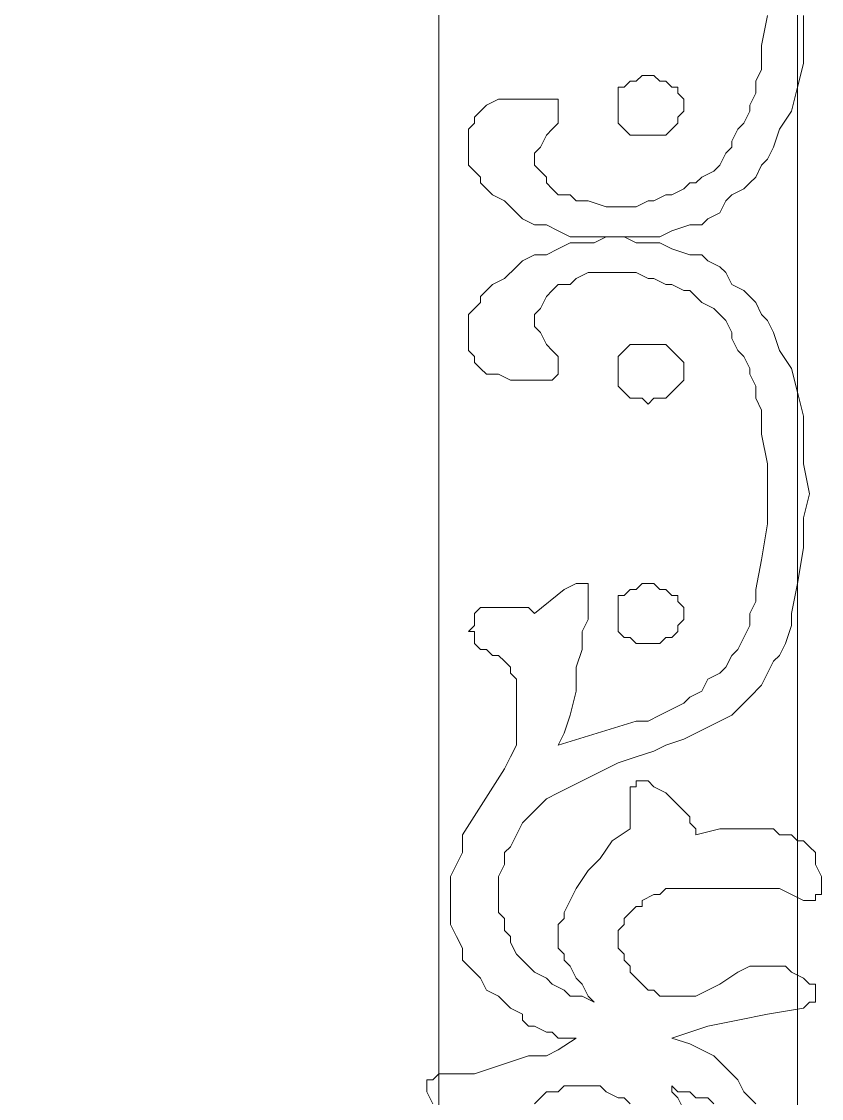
# Model space of a CAD drawing. Extents: x -66030 to 95157, y -13132 to 45879.
# Drawn here: x -17483 to -16960, y 13639 to 14343 of the extents above; entities that cross this region are included whole.
import ezdxf

# ---------------------------------------------------------------- set-up
doc = ezdxf.new("R2010")
doc.units = 0
doc.header["$LTSCALE"] = 100
doc.header["$MEASUREMENT"] = 0
doc.layers.get('0').update_dxf_attribs({"linetype": 'CONTINUOUS'})

msp = doc.modelspace()

# ---------------------------------------------------------------- linework, layer by layer
at = {"lineweight": 0}
for points in [[(-18710.04, 16299.58), (-16975.79, 16299.58), (-16975.79, 13143.56), (-18710.04, 13143.56), (-18710.04, 16299.58)], [(-18475.68, 15948.04), (-17210.15, 15948.04), (-17210.15, 13381.82), (-18475.68, 13381.82), (-18475.68, 15948.04)], [(-17092.97, 14288.01), (-17092.97, 14291.91), (-17092.97, 14295.82), (-17092.97, 14299.72), (-17089.07, 14299.72), (-17085.16, 14303.63), (-17081.25, 14303.63), (-17077.35, 14307.54), (-17073.44, 14307.54), (-17069.54, 14307.54), (-17065.63, 14303.63), (-17061.72, 14303.63), (-17057.82, 14299.72), (-17053.91, 14299.72), (-17053.91, 14295.82), (-17050.01, 14291.91), (-17050.01, 14288.01), (-17050.01, 14284.1), (-17053.91, 14280.19), (-17053.91, 14276.29), (-17057.82, 14272.38), (-17061.72, 14268.48), (-17065.63, 14268.48), (-17069.54, 14268.48), (-17073.44, 14268.48), (-17077.35, 14268.48), (-17081.25, 14268.48), (-17085.16, 14268.48), (-17089.07, 14272.38), (-17092.97, 14276.29), (-17092.97, 14280.19), (-17092.97, 14284.1), (-17092.97, 14288.01)], [(-17092.97, 14112.24), (-17092.97, 14108.33), (-17092.97, 14104.43), (-17092.97, 14104.43), (-17089.07, 14100.52), (-17085.16, 14096.61), (-17081.25, 14096.61), (-17077.35, 14096.61), (-17073.44, 14092.71), (-17069.54, 14096.61), (-17065.63, 14096.61), (-17061.72, 14096.61), (-17057.82, 14100.52), (-17053.91, 14104.43), (-17053.91, 14104.43), (-17050.01, 14108.33), (-17050.01, 14112.24), (-17050.01, 14120.05), (-17053.91, 14123.96), (-17053.91, 14123.96), (-17057.82, 14127.86), (-17061.72, 14131.77), (-17065.63, 14131.77), (-17069.54, 14131.77), (-17073.44, 14131.77), (-17077.35, 14131.77), (-17081.25, 14131.77), (-17085.16, 14131.77), (-17089.07, 14127.86), (-17092.97, 14123.96), (-17092.97, 14123.96), (-17092.97, 14120.05), (-17092.97, 14112.24)], [(-17092.97, 13956), (-17092.97, 13952.09), (-17092.97, 13948.19), (-17092.97, 13944.28), (-17089.07, 13940.37), (-17085.16, 13940.37), (-17081.25, 13936.47), (-17077.35, 13936.47), (-17073.44, 13936.47), (-17069.54, 13936.47), (-17065.63, 13936.47), (-17061.72, 13940.37), (-17057.82, 13940.37), (-17053.91, 13944.28), (-17053.91, 13948.19), (-17050.01, 13952.09), (-17050.01, 13956), (-17050.01, 13959.9), (-17053.91, 13963.81), (-17053.91, 13967.72), (-17057.82, 13967.72), (-17061.72, 13971.62), (-17065.63, 13971.62), (-17069.54, 13975.53), (-17073.44, 13975.53), (-17077.35, 13975.53), (-17081.25, 13971.62), (-17085.16, 13971.62), (-17089.07, 13967.72), (-17092.97, 13967.72), (-17092.97, 13963.81), (-17092.97, 13959.9), (-17092.97, 13956)]]:
    msp.add_lwpolyline(points, close=True, dxfattribs=at)
for points in [[(-16971.89, 14346.6), (-16971.89, 14330.97), (-16971.89, 14315.35), (-16975.79, 14299.72), (-16979.7, 14284.1), (-16987.51, 14272.38), (-16991.42, 14260.66), (-16995.32, 14252.85), (-16999.23, 14248.95), (-17003.13, 14241.13), (-17007.04, 14237.23), (-17010.95, 14233.32), (-17018.76, 14229.42), (-17022.66, 14225.51), (-17026.57, 14217.7), (-17034.38, 14213.79), (-17038.29, 14209.89), (-17046.1, 14209.89), (-17057.82, 14205.98), (-17065.63, 14202.07), (-17073.44, 14202.07), (-17081.25, 14202.07), (-17089.07, 14202.07), (-17100.78, 14202.07), (-17108.6, 14202.07), (-17116.41, 14202.07), (-17124.22, 14202.07), (-17132.03, 14205.98), (-17139.84, 14209.89), (-17147.65, 14209.89), (-17155.47, 14213.79), (-17159.37, 14217.7), (-17167.18, 14225.51), (-17175, 14229.42), (-17178.9, 14233.32), (-17182.81, 14237.23), (-17182.81, 14241.13), (-17186.71, 14245.04), (-17190.62, 14248.95), (-17190.62, 14252.85), (-17190.62, 14256.76), (-17190.62, 14260.66), (-17190.62, 14264.57), (-17190.62, 14268.48), (-17190.62, 14272.38), (-17186.71, 14276.29), (-17186.71, 14280.19), (-17182.81, 14284.1), (-17178.9, 14288.01), (-17171.09, 14291.91), (-17163.28, 14291.91), (-17155.47, 14291.91), (-17147.65, 14291.91), (-17143.75, 14291.91), (-17139.84, 14291.91), (-17135.94, 14291.91), (-17132.03, 14291.91), (-17132.03, 14288.01), (-17132.03, 14288.01), (-17132.03, 14284.1), (-17132.03, 14280.19), (-17132.03, 14276.29), (-17135.94, 14272.38), (-17139.84, 14268.48), (-17143.75, 14260.66), (-17147.65, 14256.76), (-17147.65, 14252.85), (-17147.65, 14248.95), (-17143.75, 14245.04), (-17139.84, 14241.13), (-17139.84, 14237.23), (-17135.94, 14233.32), (-17135.94, 14233.32), (-17132.03, 14229.42), (-17124.22, 14229.42), (-17120.31, 14225.51), (-17112.5, 14225.51), (-17100.78, 14221.6), (-17092.97, 14221.6), (-17081.25, 14221.6), (-17073.44, 14225.51), (-17069.54, 14225.51), (-17061.72, 14229.42), (-17057.82, 14229.42), (-17050.01, 14233.32), (-17046.1, 14237.23), (-17042.19, 14237.23), (-17038.29, 14241.13), (-17030.48, 14245.04), (-17026.57, 14248.95), (-17022.66, 14256.76), (-17018.76, 14260.66), (-17018.76, 14264.57), (-17014.85, 14272.38), (-17010.95, 14276.29), (-17007.04, 14284.1), (-17007.04, 14288.01), (-17003.13, 14295.82), (-17003.13, 14303.63), (-16999.23, 14311.44), (-16999.23, 14319.25), (-16999.23, 14327.07), (-16995.32, 14346.6)], [(-17003.13, 13635.71), (-17010.95, 13643.52), (-17014.85, 13651.33), (-17022.66, 13659.15), (-17030.48, 13666.96), (-17038.29, 13670.86), (-17046.1, 13674.77), (-17057.82, 13678.68), (-17034.38, 13686.49), (-17014.85, 13690.39), (-16995.32, 13694.3), (-16971.89, 13698.2), (-16967.98, 13702.11), (-16967.98, 13702.11), (-16964.07, 13702.11), (-16964.07, 13706.02), (-16964.07, 13706.02), (-16964.07, 13706.02), (-16964.07, 13709.92), (-16964.07, 13713.83), (-16967.98, 13713.83), (-16967.98, 13713.83), (-16971.89, 13717.73), (-16979.7, 13721.64), (-16983.6, 13725.55), (-16983.6, 13725.55), (-16987.51, 13725.55), (-16995.32, 13725.55), (-16999.23, 13725.55), (-17007.04, 13725.55), (-17014.85, 13721.64), (-17026.57, 13713.83), (-17034.38, 13709.92), (-17042.19, 13706.02), (-17046.1, 13706.02), (-17050.01, 13706.02), (-17053.91, 13706.02), (-17057.82, 13706.02), (-17061.72, 13706.02), (-17065.63, 13706.02), (-17065.63, 13706.02), (-17069.54, 13709.92), (-17073.44, 13709.92), (-17077.35, 13713.83), (-17077.35, 13713.83), (-17081.25, 13717.73), (-17085.16, 13721.64), (-17085.16, 13725.55), (-17089.07, 13729.45), (-17089.07, 13733.36), (-17092.97, 13737.26), (-17092.97, 13741.17), (-17092.97, 13745.08), (-17092.97, 13748.98), (-17089.07, 13752.89), (-17089.07, 13756.79), (-17089.07, 13756.79), (-17085.16, 13760.7), (-17081.25, 13764.61), (-17077.35, 13764.61), (-17077.35, 13768.51), (-17069.54, 13772.42), (-17065.63, 13772.42), (-17061.72, 13776.32), (-17050.01, 13776.32), (-17038.29, 13776.32), (-17030.48, 13776.32), (-17018.76, 13776.32), (-17007.04, 13776.32), (-16999.23, 13776.32), (-16987.51, 13776.32), (-16979.7, 13772.42), (-16971.89, 13768.51), (-16967.98, 13768.51), (-16967.98, 13768.51), (-16964.07, 13768.51), (-16964.07, 13772.42), (-16960.17, 13772.42), (-16960.17, 13772.42), (-16960.17, 13776.32), (-16960.17, 13776.32), (-16960.17, 13780.23), (-16960.17, 13784.14), (-16964.07, 13791.95), (-16964.07, 13799.76), (-16967.98, 13803.67), (-16971.89, 13807.57), (-16975.79, 13807.57), (-16979.7, 13811.48), (-16983.6, 13811.48), (-16987.51, 13811.48), (-16991.42, 13815.38), (-16995.32, 13815.38), (-17003.13, 13815.38), (-17014.85, 13815.38), (-17026.57, 13815.38), (-17042.19, 13811.48), (-17042.19, 13815.38), (-17046.1, 13819.29), (-17046.1, 13823.2), (-17050.01, 13827.1), (-17053.91, 13831.01), (-17057.82, 13834.91), (-17061.72, 13838.82), (-17069.54, 13842.73), (-17073.44, 13846.63), (-17073.44, 13846.63), (-17077.35, 13846.63), (-17077.35, 13846.63), (-17081.25, 13846.63), (-17081.25, 13846.63), (-17081.25, 13846.63), (-17081.25, 13842.73), (-17085.16, 13842.73), (-17085.16, 13838.82), (-17085.16, 13831.01), (-17085.16, 13823.2), (-17085.16, 13815.38), (-17085.16, 13815.38), (-17096.88, 13807.57), (-17104.69, 13795.85), (-17112.5, 13788.04), (-17120.31, 13776.32), (-17124.22, 13768.51), (-17128.13, 13760.7), (-17128.13, 13756.79), (-17132.03, 13752.89), (-17132.03, 13748.98), (-17132.03, 13741.17), (-17132.03, 13737.26), (-17128.13, 13733.36), (-17128.13, 13729.45), (-17124.22, 13725.55), (-17120.31, 13717.73), (-17116.41, 13713.83), (-17112.5, 13706.02), (-17108.6, 13702.11), (-17116.41, 13706.02), (-17124.22, 13706.02), (-17128.13, 13709.92), (-17135.94, 13713.83), (-17139.84, 13717.73), (-17147.65, 13721.64), (-17151.56, 13725.55), (-17155.47, 13729.45), (-17159.37, 13733.36), (-17163.28, 13741.17), (-17163.28, 13745.08), (-17167.18, 13748.98), (-17167.18, 13756.79), (-17171.09, 13760.7), (-17171.09, 13768.51), (-17171.09, 13776.32), (-17171.09, 13784.14), (-17167.18, 13791.95), (-17167.18, 13799.76), (-17163.28, 13803.67), (-17159.37, 13811.48), (-17155.47, 13819.29), (-17151.56, 13823.2), (-17143.75, 13831.01), (-17139.84, 13834.91), (-17132.03, 13838.82), (-17124.22, 13842.73), (-17116.41, 13846.63), (-17108.6, 13850.54), (-17100.78, 13854.44), (-17092.97, 13858.35), (-17081.25, 13862.26), (-17069.54, 13866.16), (-17061.72, 13870.07), (-17050.01, 13873.97), (-17042.19, 13877.88), (-17034.38, 13881.79), (-17026.57, 13885.69), (-17018.76, 13889.6), (-17010.95, 13897.41), (-17007.04, 13901.32), (-16999.23, 13909.13), (-16995.32, 13916.94), (-16991.42, 13924.75), (-16987.51, 13928.66), (-16983.6, 13936.47), (-16979.7, 13948.19), (-16979.7, 13956), (-16975.79, 13975.53), (-16971.89, 13998.96), (-16971.89, 14018.49), (-16967.98, 14034.12), (-16971.89, 14053.65), (-16971.89, 14069.27), (-16971.89, 14084.9), (-16975.79, 14100.52), (-16979.7, 14116.14), (-16987.51, 14127.86), (-16991.42, 14139.58), (-16995.32, 14147.39), (-16999.23, 14151.3), (-17003.13, 14159.11), (-17007.04, 14163.01), (-17010.95, 14166.92), (-17018.76, 14170.83), (-17022.66, 14178.64), (-17026.57, 14182.54), (-17034.38, 14186.45), (-17038.29, 14190.36), (-17046.1, 14190.36), (-17057.82, 14194.26), (-17065.63, 14198.17), (-17073.44, 14198.17), (-17081.25, 14198.17), (-17089.07, 14202.07), (-17100.78, 14202.07), (-17108.6, 14198.17), (-17116.41, 14198.17), (-17124.22, 14198.17), (-17132.03, 14194.26), (-17139.84, 14190.36), (-17147.65, 14190.36), (-17155.47, 14186.45), (-17159.37, 14182.54), (-17167.18, 14174.73), (-17175, 14170.83), (-17178.9, 14166.92), (-17182.81, 14163.01), (-17182.81, 14159.11), (-17186.71, 14155.2), (-17190.62, 14151.3), (-17190.62, 14147.39), (-17190.62, 14143.49), (-17190.62, 14139.58), (-17190.62, 14135.67), (-17190.62, 14131.77), (-17190.62, 14127.86), (-17186.71, 14123.96), (-17186.71, 14120.05), (-17182.81, 14116.14), (-17178.9, 14112.24), (-17171.09, 14112.24), (-17163.28, 14108.33), (-17155.47, 14108.33), (-17147.65, 14108.33), (-17143.75, 14108.33), (-17139.84, 14108.33), (-17135.94, 14108.33), (-17132.03, 14112.24), (-17132.03, 14112.24), (-17132.03, 14112.24), (-17132.03, 14116.14), (-17132.03, 14120.05), (-17132.03, 14123.96), (-17135.94, 14127.86), (-17139.84, 14131.77), (-17143.75, 14139.58), (-17147.65, 14143.49), (-17147.65, 14147.39), (-17147.65, 14151.3), (-17143.75, 14155.2), (-17139.84, 14163.01), (-17139.84, 14163.01), (-17135.94, 14166.92), (-17135.94, 14166.92), (-17132.03, 14170.83), (-17124.22, 14170.83), (-17120.31, 14174.73), (-17112.5, 14178.64), (-17100.78, 14178.64), (-17092.97, 14178.64), (-17081.25, 14178.64), (-17073.44, 14174.73), (-17069.54, 14174.73), (-17061.72, 14170.83), (-17057.82, 14170.83), (-17050.01, 14166.92), (-17046.1, 14166.92), (-17042.19, 14163.01), (-17038.29, 14159.11), (-17030.48, 14155.2), (-17026.57, 14151.3), (-17022.66, 14147.39), (-17018.76, 14139.58), (-17018.76, 14135.67), (-17014.85, 14127.86), (-17010.95, 14123.96), (-17007.04, 14116.14), (-17007.04, 14112.24), (-17003.13, 14104.43), (-17003.13, 14096.61), (-16999.23, 14088.8), (-16999.23, 14080.99), (-16999.23, 14073.18), (-16995.32, 14053.65), (-16995.32, 14034.12), (-16995.32, 14014.59), (-16999.23, 13991.15), (-17003.13, 13971.62), (-17003.13, 13963.81), (-17007.04, 13956), (-17007.04, 13948.19), (-17010.95, 13940.37), (-17014.85, 13932.56), (-17018.76, 13928.66), (-17022.66, 13920.84), (-17026.57, 13916.94), (-17034.38, 13913.03), (-17038.29, 13905.22), (-17046.1, 13901.32), (-17050.01, 13897.41), (-17057.82, 13893.5), (-17065.63, 13889.6), (-17073.44, 13885.69), (-17081.25, 13885.69), (-17132.03, 13870.07), (-17128.13, 13877.88), (-17124.22, 13889.6), (-17120.31, 13905.22), (-17120.31, 13920.84), (-17116.41, 13932.56), (-17116.41, 13944.28), (-17112.5, 13952.09), (-17112.5, 13956), (-17112.5, 13963.81), (-17112.5, 13967.72), (-17112.5, 13971.62), (-17112.5, 13971.62), (-17112.5, 13975.53), (-17112.5, 13975.53), (-17116.41, 13975.53), (-17116.41, 13975.53), (-17116.41, 13975.53), (-17120.31, 13975.53), (-17128.13, 13971.62), (-17147.65, 13956), (-17151.56, 13959.9), (-17155.47, 13959.9), (-17159.37, 13959.9), (-17163.28, 13959.9), (-17167.18, 13959.9), (-17175, 13959.9), (-17178.9, 13959.9), (-17182.81, 13959.9), (-17186.71, 13956), (-17186.71, 13952.09), (-17186.71, 13948.19), (-17190.62, 13944.28), (-17186.71, 13944.28), (-17186.71, 13940.37), (-17186.71, 13936.47), (-17182.81, 13932.56), (-17178.9, 13932.56), (-17175, 13928.66), (-17171.09, 13928.66), (-17167.18, 13924.75), (-17163.28, 13920.84), (-17163.28, 13916.94), (-17159.37, 13913.03), (-17159.37, 13909.13), (-17159.37, 13901.32), (-17159.37, 13897.41), (-17159.37, 13889.6), (-17159.37, 13885.69), (-17159.37, 13877.88), (-17159.37, 13870.07), (-17163.28, 13862.26), (-17167.18, 13854.44), (-17194.53, 13811.48), (-17194.53, 13799.76), (-17198.43, 13791.95), (-17202.34, 13784.14), (-17202.34, 13776.32), (-17202.34, 13768.51), (-17202.34, 13760.7), (-17202.34, 13752.89), (-17198.43, 13745.08), (-17194.53, 13737.26), (-17194.53, 13729.45), (-17186.71, 13721.64), (-17182.81, 13717.73), (-17178.9, 13709.92), (-17171.09, 13706.02), (-17163.28, 13698.2), (-17155.47, 13694.3), (-17155.47, 13690.39), (-17151.56, 13686.49), (-17147.65, 13686.49), (-17139.84, 13682.58), (-17135.94, 13682.58), (-17132.03, 13678.68), (-17128.13, 13678.68), (-17120.31, 13678.68), (-17132.03, 13670.86), (-17139.84, 13666.96), (-17151.56, 13666.96), (-17163.28, 13663.05), (-17175, 13659.15), (-17186.71, 13655.24), (-17198.43, 13655.24), (-17210.15, 13655.24), (-17214.06, 13651.33), (-17214.06, 13651.33), (-17214.06, 13651.33), (-17217.96, 13651.33), (-17217.96, 13647.43), (-17217.96, 13647.43), (-17217.96, 13647.43), (-17217.96, 13643.52), (-17214.06, 13635.71)], [(-17147.65, 13635.71), (-17143.75, 13639.62), (-17139.84, 13643.52), (-17135.94, 13643.52), (-17132.03, 13643.52), (-17128.13, 13647.43), (-17124.22, 13647.43), (-17120.31, 13647.43), (-17116.41, 13647.43), (-17112.5, 13647.43), (-17108.6, 13647.43), (-17104.69, 13647.43), (-17100.78, 13643.52), (-17092.97, 13639.62), (-17089.07, 13639.62), (-17085.16, 13635.71)], [(-17050.01, 13631.8), (-17053.91, 13639.62), (-17057.82, 13643.52), (-17057.82, 13647.43), (-17053.91, 13643.52), (-17046.1, 13643.52), (-17042.19, 13639.62), (-17034.38, 13639.62), (-17030.48, 13635.71)]]:
    msp.add_lwpolyline(points, dxfattribs=at)

doc.saveas('drawing.dxf')
